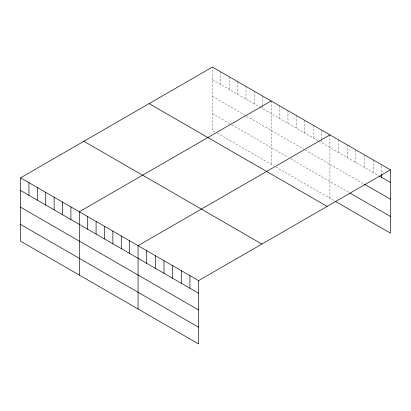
<?xml version="1.0" encoding="UTF-8"?>
<svg xmlns="http://www.w3.org/2000/svg" width="411" height="411" viewBox="0 0 411 411"><rect width="100%" height="100%" fill="white"/><g stroke="black" fill="none" stroke-linecap="round" stroke-linejoin="round"><path stroke-width="0.31" stroke-dasharray="2.06 1.54" d="M212.415 79.693L259.624 106.947M260.148 107.25L318.376 140.87M318.9 141.173L378.562 175.615M212.415 96.421L245.989 115.804M246.513 116.108L304.736 149.722M305.265 150.025L363.966 183.917M212.415 113.657L231.301 124.559M231.825 124.862L287.952 157.264M290.577 158.78L349.376 192.728M215.035 131.895L212.415 130.385L212.415 67.06M217.136 133.107L273.788 165.818M275.889 167.03L334.78 201.03M381.804 166.116L381.804 173.699M373.157 159.858L373.157 172.497M364.506 154.87L364.506 167.503M355.859 149.876L355.859 162.509M347.213 144.883L347.213 157.516M338.566 139.889L338.566 152.522M329.92 134.9L329.92 198.22M321.525 130.051L321.525 138.897M321.525 139.529L321.525 142.684M313.131 125.206L313.131 137.839M304.736 120.361L304.736 132.994M296.346 115.517L296.346 128.15M287.952 110.672L287.952 123.305M279.557 105.822L279.557 118.455M271.168 100.978L271.168 164.302M262.773 96.133L262.773 104.975M262.773 105.606L262.773 108.766M254.378 91.288L254.378 103.921M245.989 86.438L245.989 99.077M237.594 81.594L237.594 94.227M229.199 76.749L229.199 89.382M220.805 71.904L220.805 84.538"/><path stroke-width="0.62" d="M390.45 169.846L198.585 280.615L198.585 343.94L20.55 241.154L20.55 177.829L212.415 67.06L390.45 169.846L390.45 233.171L335.325 201.344M271.168 100.978L79.302 211.747L79.302 275.072M329.92 134.9L138.055 245.67L138.055 308.995M379.641 176.237L390.45 182.479M364.506 184.231L390.45 199.207M349.915 193.042L390.45 216.443M149.101 103.613L327.135 206.399M83.865 141.276L261.899 244.062M20.55 177.829L198.585 280.615M20.55 190.463L198.585 293.254M20.55 207.19L198.585 309.981M20.55 224.427L198.585 327.213M381.804 174.331L381.804 177.485M189.939 275.627L189.939 288.26M181.292 270.633L181.292 283.266M172.646 265.64L172.646 278.273M163.994 260.646L163.994 273.279M155.348 255.657L155.348 268.291M146.701 250.664L146.701 263.297M129.66 240.825L129.66 253.459M121.266 235.981L121.266 248.614M112.876 231.131L112.876 243.764M104.481 226.286L104.481 238.919M96.087 221.442L96.087 234.075M87.697 216.597L87.697 229.23M70.908 206.903L70.908 219.536M62.513 202.058L62.513 214.691M54.124 197.213L54.124 209.846M45.729 192.369L45.729 205.002M37.334 187.519L37.334 200.157M28.945 182.674L28.945 195.307"/></g></svg>
